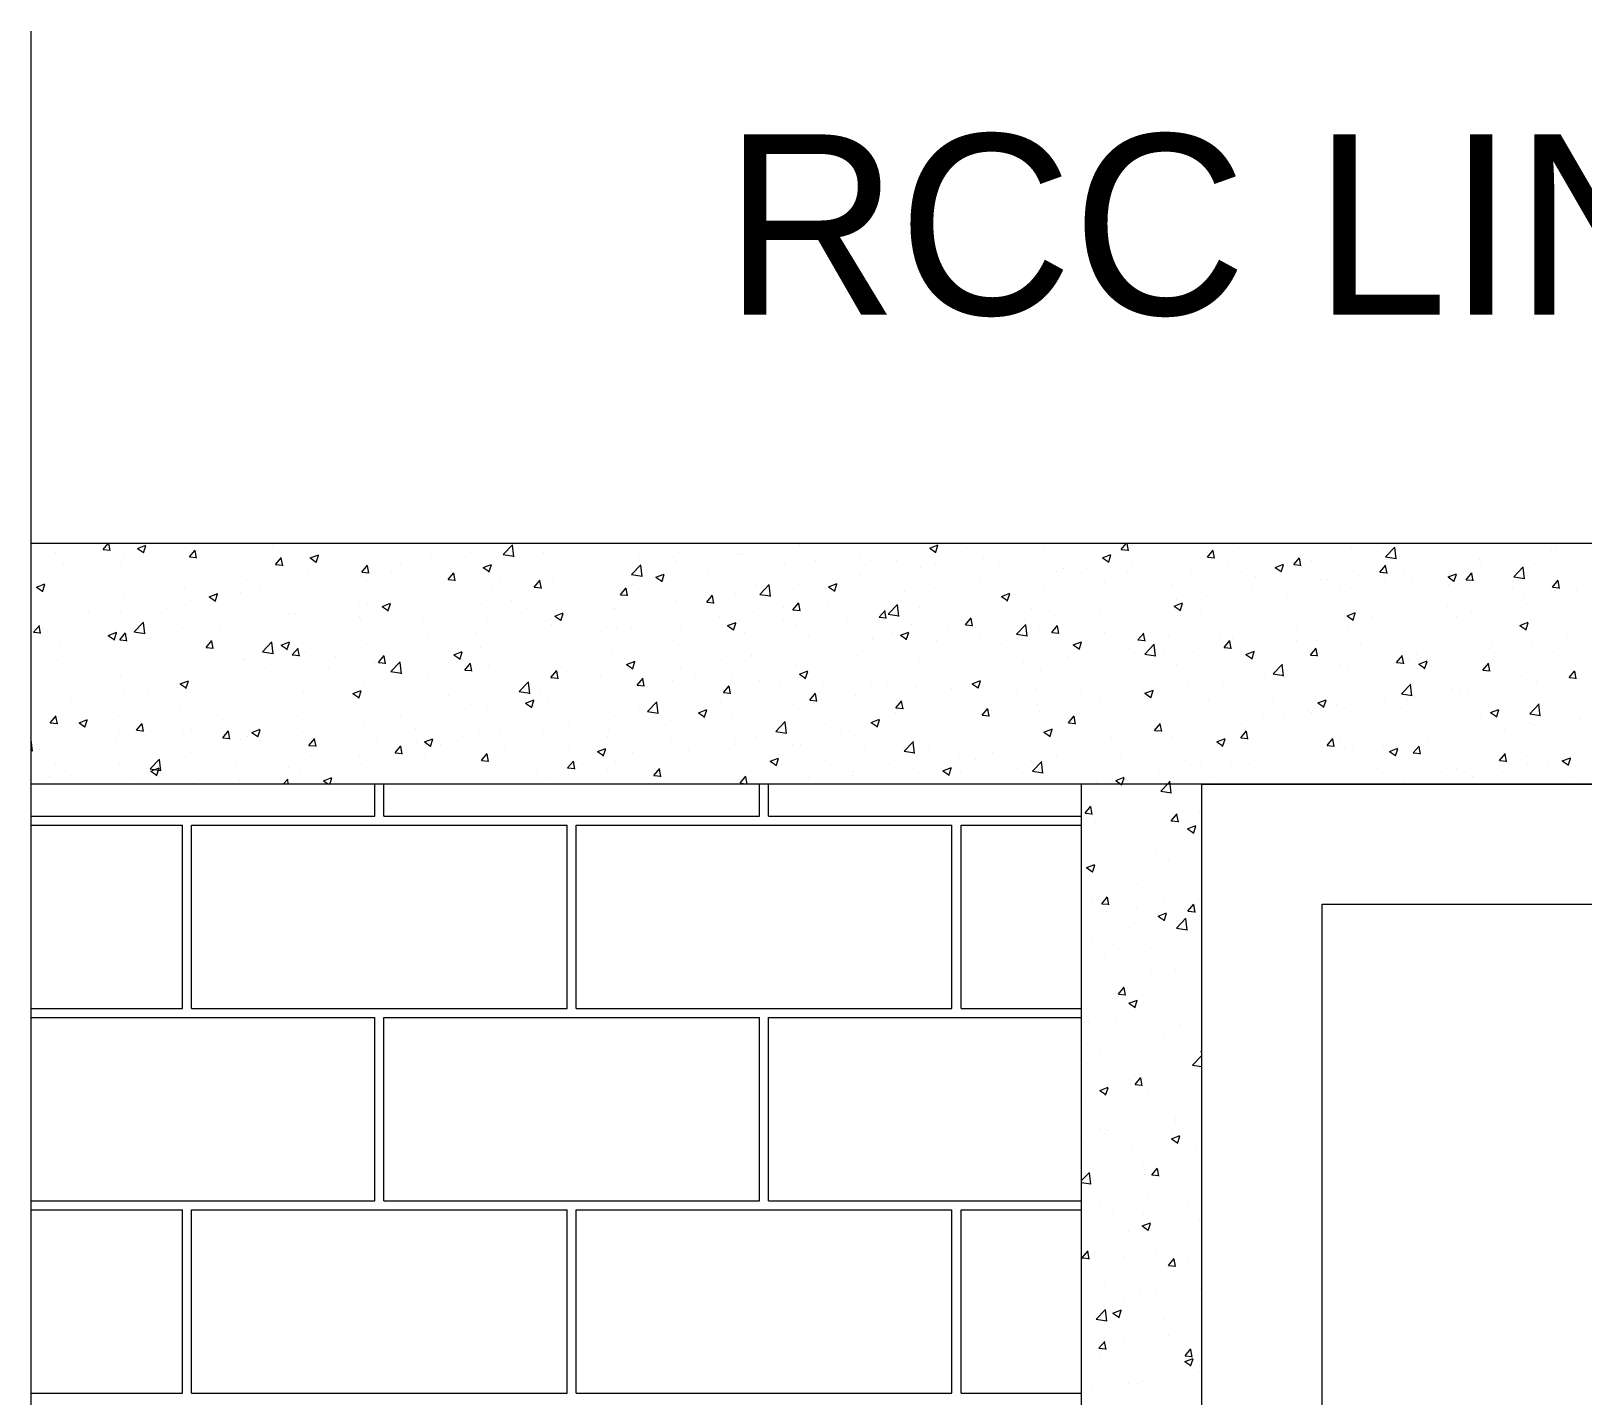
# Model space of a CAD drawing. Header units: metres. Extents: x -1560643 to -1560434, y 43491 to 43663.
# Drawn here: x -1560588.515 to -1560586.58, y 43506.788 to 43508.49 of the extents above; entities that cross this region are included whole.
import ezdxf

# ---------------------------------------------------------------- set-up
doc = ezdxf.new("R2010")
doc.units = ezdxf.units.M
doc.header["$LTSCALE"] = 750
doc.header["$MEASUREMENT"] = 0
doc.layers.get('0').update_dxf_attribs({"lineweight": 5})
doc.layers.add('BLK_1_FLR_0_DRINKING_WATER', color=7, linetype='Continuous', lineweight=5)
doc.styles.add('Romantic', font='GOTHIC.TTF')

# ---------------------------------------------------------------- blocks, each defined once
blk = doc.blocks.new('A$C52BB42CC')
for p, q in [((2153.573, 513.663), (2153.573, 713.45)), ((2362.94, 688.289), (2153.573, 688.289)), ((2157.111, 688.003), (2157.351, 688.289)), ((2157.111, 688.003), (2157.464, 687.972)), ((2157.459, 687.943), (2157.395, 688.289)), ((2158.8, 688.054), (2159.213, 688.213)), ((2158.8, 688.054), (2159.093, 687.856)), ((2159.088, 687.827), (2159.208, 688.184)), ((2161.155, 688.045), (2161.155, 688.045)), ((2161.344, 687.633), (2161.628, 687.972)), ((2161.692, 687.573), (2161.624, 687.943)), ((2163.924, 688.002), (2163.924, 688.002)), ((2165.401, 688.196), (2165.401, 688.196)), ((2175.892, 688.267), (2175.892, 688.267)), ((2176.254, 688.174), (2176.254, 688.174)), ((2176.749, 687.751), (2177.209, 688.23)), ((2177.269, 687.646), (2177.204, 688.207)), ((2179.043, 688.134), (2179.043, 688.134)), ((2180.963, 688.122), (2180.963, 688.122)), ((2182.193, 688.001), (2182.193, 688.001)), ((2191.304, 688.265), (2191.304, 688.265)), ((2197.683, 688.067), (2198.096, 688.226)), ((2197.683, 688.067), (2197.976, 687.869)), ((2197.972, 687.84), (2198.091, 688.197)), ((2198.017, 688.244), (2198.017, 688.244)), ((2199.48, 688.041), (2199.48, 688.041)), ((2203.339, 687.952), (2203.339, 687.952)), ((2207.087, 687.998), (2207.331, 688.289)), ((2207.087, 687.998), (2207.44, 687.967)), ((2207.435, 687.938), (2207.37, 688.289)), ((2211.32, 687.628), (2211.604, 687.967)), ((2211.668, 687.568), (2211.6, 687.938)), ((2212.821, 688.07), (2212.821, 688.07)), ((2218.389, 688.044), (2218.389, 688.044)), ((2219.886, 688.064), (2219.886, 688.064)), ((2220.055, 687.639), (2220.514, 688.118)), ((2220.574, 687.534), (2220.509, 688.095)), ((2228.183, 687.95), (2228.183, 687.95)), ((2228.382, 687.995), (2228.382, 687.995)), ((2154.755, 687.834), (2154.755, 687.834)), ((2155.144, 687.251), (2155.144, 687.251)), ((2157.962, 687.217), (2157.962, 687.217)), ((2158.174, 687.667), (2158.174, 687.667)), ((2160.197, 687.511), (2160.197, 687.511)), ((2161.344, 687.633), (2161.697, 687.602)), ((2165.577, 687.263), (2165.861, 687.602)), ((2165.577, 687.263), (2165.93, 687.232)), ((2165.925, 687.203), (2165.857, 687.573)), ((2167.281, 687.582), (2167.694, 687.74)), ((2167.281, 687.582), (2167.574, 687.384)), ((2167.569, 687.355), (2167.689, 687.711)), ((2169.81, 686.892), (2170.094, 687.231)), ((2170.158, 686.832), (2170.089, 687.202)), ((2170.159, 687.316), (2170.159, 687.316)), ((2171.72, 687.266), (2171.72, 687.266)), ((2173.224, 687.758), (2173.224, 687.758)), ((2173.524, 687.142), (2173.524, 687.142)), ((2175.162, 687.857), (2175.162, 687.857)), ((2175.762, 687.109), (2176.175, 687.268)), ((2176.051, 686.882), (2176.17, 687.239)), ((2176.749, 687.751), (2177.274, 687.669)), ((2177.251, 687.633), (2177.251, 687.633)), ((2178.728, 687.828), (2178.728, 687.828)), ((2180.018, 687.152), (2180.018, 687.152)), ((2183.047, 686.774), (2183.507, 687.253)), ((2183.459, 687.743), (2183.459, 687.743)), ((2183.567, 686.669), (2183.502, 687.23)), ((2185.258, 687.445), (2185.258, 687.445)), ((2185.343, 687.868), (2185.343, 687.868)), ((2188.239, 687.823), (2188.239, 687.823)), ((2188.494, 687.735), (2188.494, 687.735)), ((2190.577, 687.264), (2190.577, 687.264)), ((2191.644, 687.602), (2191.644, 687.602)), ((2192.055, 687.459), (2192.055, 687.459)), ((2194.29, 687.753), (2194.29, 687.753)), ((2194.794, 687.469), (2194.794, 687.469)), ((2196.038, 687.45), (2196.038, 687.45)), ((2197.945, 687.335), (2197.945, 687.335)), ((2200.309, 687.537), (2200.309, 687.537)), ((2201.095, 687.202), (2201.095, 687.202)), ((2206.164, 687.595), (2206.577, 687.753)), ((2206.164, 687.595), (2206.458, 687.397)), ((2206.453, 687.368), (2206.572, 687.724)), ((2207.616, 687.384), (2207.616, 687.384)), ((2211.32, 687.628), (2211.673, 687.597)), ((2211.343, 687.875), (2211.343, 687.875)), ((2212.343, 687.223), (2212.343, 687.223)), ((2214.645, 687.122), (2215.058, 687.281)), ((2214.645, 687.122), (2214.939, 686.924)), ((2214.934, 686.895), (2215.054, 687.252)), ((2215.324, 687.601), (2215.324, 687.601)), ((2215.553, 687.258), (2215.837, 687.597)), ((2215.553, 687.258), (2215.905, 687.227)), ((2215.901, 687.198), (2215.832, 687.568)), ((2216.444, 687.473), (2216.444, 687.473)), ((2219.786, 686.887), (2220.07, 687.226)), ((2220.055, 687.639), (2220.58, 687.557)), ((2220.134, 686.827), (2220.065, 687.197)), ((2224.67, 687.506), (2224.67, 687.506)), ((2224.742, 687.359), (2224.742, 687.359)), ((2226.147, 687.701), (2226.147, 687.701)), ((2226.353, 686.662), (2226.813, 687.141)), ((2227.393, 687.315), (2227.393, 687.315)), ((2156.485, 687.022), (2156.485, 687.022)), ((2164.148, 686.523), (2164.148, 686.523)), ((2167.178, 686.938), (2167.178, 686.938)), ((2168.278, 686.675), (2168.278, 686.675)), ((2169.81, 686.892), (2170.162, 686.861)), ((2169.811, 686.654), (2169.811, 686.654)), ((2171.289, 686.848), (2171.289, 686.848)), ((2174.043, 686.522), (2174.327, 686.861)), ((2174.043, 686.522), (2174.395, 686.491)), ((2174.391, 686.462), (2174.322, 686.832)), ((2175.762, 687.109), (2176.055, 686.911)), ((2176.576, 686.561), (2176.576, 686.561)), ((2178.276, 686.152), (2178.56, 686.491)), ((2178.623, 686.092), (2178.555, 686.462)), ((2179.163, 686.587), (2179.163, 686.587)), ((2182.228, 687.03), (2182.228, 687.03)), ((2183.047, 686.774), (2183.572, 686.693)), ((2184.243, 686.636), (2184.656, 686.795)), ((2184.243, 686.636), (2184.537, 686.438)), ((2184.532, 686.409), (2184.651, 686.766)), ((2184.615, 686.479), (2184.615, 686.479)), ((2186.85, 686.774), (2186.85, 686.774)), ((2192.596, 686.859), (2192.596, 686.859)), ((2194.263, 686.716), (2194.263, 686.716)), ((2197.244, 687.094), (2197.244, 687.094)), ((2200.177, 686.405), (2200.177, 686.405)), ((2203.904, 686.896), (2203.904, 686.896)), ((2204.245, 687.069), (2204.245, 687.069)), ((2205.381, 687.09), (2205.381, 687.09)), ((2206.248, 686.365), (2206.248, 686.365)), ((2207.396, 686.936), (2207.396, 686.936)), ((2209.313, 686.808), (2209.313, 686.808)), ((2210.546, 686.803), (2210.546, 686.803)), ((2213.003, 686.882), (2213.003, 686.882)), ((2213.696, 686.67), (2213.696, 686.67)), ((2216.847, 686.537), (2216.847, 686.537)), ((2217.23, 686.527), (2217.23, 686.527)), ((2218.708, 686.721), (2218.708, 686.721)), ((2219.786, 686.887), (2220.138, 686.856)), ((2219.997, 686.404), (2219.997, 686.404)), ((2220.943, 687.016), (2220.943, 687.016)), ((2221.3, 686.768), (2221.3, 686.768)), ((2221.347, 686.495), (2221.347, 686.495)), ((2223.126, 686.649), (2223.54, 686.808)), ((2223.126, 686.649), (2223.42, 686.451)), ((2223.415, 686.422), (2223.535, 686.779)), ((2224.019, 686.517), (2224.303, 686.856)), ((2224.019, 686.517), (2224.371, 686.486)), ((2224.367, 686.457), (2224.298, 686.827)), ((2224.328, 686.872), (2224.328, 686.872)), ((2226.353, 686.662), (2226.878, 686.58)), ((2226.873, 686.557), (2226.808, 687.118)), ((2228.251, 686.147), (2228.536, 686.486)), ((2228.599, 686.087), (2228.531, 686.457)), ((2153.841, 686.151), (2154.254, 686.31)), ((2153.841, 686.151), (2154.135, 685.953)), ((2154.13, 685.924), (2154.249, 686.281)), ((2155.841, 686.05), (2155.841, 686.05)), ((2158.102, 685.702), (2158.102, 685.702)), ((2158.991, 685.917), (2158.991, 685.917)), ((2161.083, 686.08), (2161.083, 686.08)), ((2162.142, 685.784), (2162.142, 685.784)), ((2162.322, 685.678), (2162.735, 685.837)), ((2162.322, 685.678), (2162.616, 685.48)), ((2162.372, 685.674), (2162.372, 685.674)), ((2162.611, 685.451), (2162.731, 685.808)), ((2163.849, 685.869), (2163.849, 685.869)), ((2164.837, 686.085), (2164.837, 686.085)), ((2165.292, 685.651), (2165.292, 685.651)), ((2166.084, 686.163), (2166.084, 686.163)), ((2173.134, 685.97), (2173.134, 685.97)), ((2173.152, 685.794), (2173.152, 685.794)), ((2176.182, 686.209), (2176.182, 686.209)), ((2178.276, 686.152), (2178.628, 686.121)), ((2179.411, 685.794), (2179.411, 685.794)), ((2182.508, 685.781), (2182.793, 686.12)), ((2182.508, 685.781), (2182.861, 685.75)), ((2182.856, 685.721), (2182.788, 686.091)), ((2183.138, 686.285), (2183.138, 686.285)), ((2185.713, 685.677), (2185.713, 685.677)), ((2186.741, 685.411), (2187.026, 685.75)), ((2187.089, 685.351), (2187.021, 685.721)), ((2188.167, 685.858), (2188.167, 685.858)), ((2189.155, 686.268), (2189.155, 686.268)), ((2189.346, 685.797), (2189.805, 686.276)), ((2189.346, 685.797), (2189.87, 685.716)), ((2189.865, 685.693), (2189.8, 686.253)), ((2191.233, 686.301), (2191.233, 686.301)), ((2192.724, 686.164), (2193.138, 686.322)), ((2192.724, 686.164), (2193.018, 685.966)), ((2193.013, 685.937), (2193.133, 686.293)), ((2196.464, 685.916), (2196.464, 685.916)), ((2197.942, 686.111), (2197.942, 686.111)), ((2201.206, 685.691), (2201.619, 685.85)), ((2201.206, 685.691), (2201.499, 685.493)), ((2201.494, 685.464), (2201.614, 685.821)), ((2203.267, 685.988), (2203.267, 685.988)), ((2206.119, 685.701), (2206.119, 685.701)), ((2209.561, 686.292), (2209.561, 686.292)), ((2211.268, 685.742), (2211.268, 685.742)), ((2213.503, 686.036), (2213.503, 686.036)), ((2215.252, 685.637), (2215.252, 685.637)), ((2217.858, 686.177), (2217.858, 686.177)), ((2218.317, 686.079), (2218.317, 686.079)), ((2223.147, 686.271), (2223.147, 686.271)), ((2226.298, 686.137), (2226.298, 686.137)), ((2226.83, 685.668), (2226.83, 685.668)), ((2228.251, 686.147), (2228.604, 686.116)), ((2229.448, 686.004), (2229.448, 686.004)), ((2153.935, 685.391), (2153.935, 685.391)), ((2155.072, 685.287), (2155.072, 685.287)), ((2156.409, 684.889), (2156.409, 684.889)), ((2157.085, 685.257), (2157.085, 685.257)), ((2157.953, 684.903), (2157.953, 684.903)), ((2158.645, 685.184), (2158.645, 685.184)), ((2160.236, 685.124), (2160.236, 685.124)), ((2161.395, 685.494), (2161.395, 685.494)), ((2163.386, 684.991), (2163.386, 684.991)), ((2166.536, 684.858), (2166.536, 684.858)), ((2167.106, 684.973), (2167.106, 684.973)), ((2168.442, 685.518), (2168.442, 685.518)), ((2169.693, 685.38), (2169.693, 685.38)), ((2170.087, 685.351), (2170.087, 685.351)), ((2170.803, 685.206), (2171.217, 685.364)), ((2170.803, 685.206), (2171.097, 685.008)), ((2171.092, 684.979), (2171.212, 685.335)), ((2171.593, 685.385), (2171.593, 685.385)), ((2174.743, 685.252), (2174.743, 685.252)), ((2175.698, 685.306), (2175.698, 685.306)), ((2177.176, 685.5), (2177.176, 685.5)), ((2177.893, 685.118), (2177.893, 685.118)), ((2179.285, 684.733), (2179.698, 684.892)), ((2179.573, 684.506), (2179.693, 684.863)), ((2181.044, 684.985), (2181.044, 684.985)), ((2182.157, 685.065), (2182.157, 685.065)), ((2182.271, 685.087), (2182.271, 685.087)), ((2184.194, 684.852), (2184.194, 684.852)), ((2185.187, 685.481), (2185.187, 685.481)), ((2186.741, 685.411), (2187.094, 685.38)), ((2189.025, 684.937), (2189.025, 684.937)), ((2190.502, 685.131), (2190.502, 685.131)), ((2190.974, 685.041), (2191.259, 685.38)), ((2190.974, 685.041), (2191.327, 685.01)), ((2191.322, 684.981), (2191.254, 685.351)), ((2192.737, 685.426), (2192.737, 685.426)), ((2195.207, 684.67), (2195.492, 685.009)), ((2195.555, 684.61), (2195.487, 684.98)), ((2195.644, 684.82), (2196.104, 685.299)), ((2196.164, 684.716), (2196.098, 685.276)), ((2197.172, 685.13), (2197.172, 685.13)), ((2200.237, 685.572), (2200.237, 685.572)), ((2202.678, 685.11), (2202.678, 685.11)), ((2206.064, 685.057), (2206.064, 685.057)), ((2209.241, 684.843), (2209.241, 684.843)), ((2209.687, 685.219), (2210.1, 685.377)), ((2209.687, 685.219), (2209.98, 685.021)), ((2209.791, 685.547), (2209.791, 685.547)), ((2209.975, 684.992), (2210.095, 685.348)), ((2210.975, 684.996), (2210.975, 684.996)), ((2212.271, 685.259), (2212.271, 685.259)), ((2214.417, 685.587), (2214.417, 685.587)), ((2218.168, 684.746), (2218.581, 684.904)), ((2218.457, 684.519), (2218.576, 684.876)), ((2223.117, 685.179), (2223.117, 685.179)), ((2224.256, 684.908), (2224.256, 684.908)), ((2224.595, 685.373), (2224.595, 685.373)), ((2226.996, 685.294), (2226.996, 685.294)), ((2227.322, 685.35), (2227.322, 685.35)), ((2153.697, 683.935), (2153.981, 684.274)), ((2154.045, 683.875), (2153.977, 684.245)), ((2154.512, 684.312), (2154.512, 684.312)), ((2154.932, 684.695), (2154.932, 684.695)), ((2158.637, 683.956), (2159.096, 684.435)), ((2159.156, 683.851), (2159.091, 684.412)), ((2161.011, 684.115), (2161.011, 684.115)), ((2162.809, 684.198), (2162.809, 684.198)), ((2164.076, 684.558), (2164.076, 684.558)), ((2166.251, 684.789), (2166.251, 684.789)), ((2168.259, 684.326), (2168.259, 684.326)), ((2169.687, 684.725), (2169.687, 684.725)), ((2169.736, 684.521), (2169.736, 684.521)), ((2171.971, 684.815), (2171.971, 684.815)), ((2172.837, 684.592), (2172.837, 684.592)), ((2175.987, 684.459), (2175.987, 684.459)), ((2176.111, 684.245), (2176.111, 684.245)), ((2178.83, 684.496), (2178.83, 684.496)), ((2179.091, 684.623), (2179.091, 684.623)), ((2179.138, 684.326), (2179.138, 684.326)), ((2179.285, 684.733), (2179.578, 684.535)), ((2182.288, 684.193), (2182.288, 684.193)), ((2183.063, 684.152), (2183.063, 684.152)), ((2185.298, 684.446), (2185.298, 684.446)), ((2187.344, 684.719), (2187.344, 684.719)), ((2187.766, 684.26), (2188.179, 684.419)), ((2187.766, 684.26), (2188.059, 684.062)), ((2188.054, 684.033), (2188.174, 684.39)), ((2190.495, 684.586), (2190.495, 684.586)), ((2191.161, 684.336), (2191.161, 684.336)), ((2193.645, 684.453), (2193.645, 684.453)), ((2194.191, 684.752), (2194.191, 684.752)), ((2195.207, 684.67), (2195.56, 684.639)), ((2195.644, 684.82), (2196.169, 684.739)), ((2196.796, 684.32), (2196.796, 684.32)), ((2198.624, 684.077), (2198.624, 684.077)), ((2199.236, 684.519), (2199.236, 684.519)), ((2199.44, 684.3), (2199.725, 684.639)), ((2199.44, 684.3), (2199.793, 684.269)), ((2199.788, 684.24), (2199.72, 684.61)), ((2199.946, 684.187), (2199.946, 684.187)), ((2201.942, 683.844), (2202.402, 684.323)), ((2202.351, 684.568), (2202.351, 684.568)), ((2202.462, 683.739), (2202.397, 684.299)), ((2203.673, 683.93), (2203.957, 684.269)), ((2203.829, 684.763), (2203.829, 684.763)), ((2204.021, 683.87), (2203.953, 684.24)), ((2206.176, 684.401), (2206.176, 684.401)), ((2207.533, 684.405), (2207.533, 684.405)), ((2215.678, 684.199), (2215.678, 684.199)), ((2217.155, 684.394), (2217.155, 684.394)), ((2218.168, 684.746), (2218.461, 684.548)), ((2218.246, 684.115), (2218.246, 684.115)), ((2219.39, 684.688), (2219.39, 684.688)), ((2220.112, 684.112), (2220.112, 684.112)), ((2221.276, 684.53), (2221.276, 684.53)), ((2223.554, 684.703), (2223.554, 684.703)), ((2226.649, 684.273), (2227.062, 684.432)), ((2226.649, 684.273), (2226.943, 684.075)), ((2226.938, 684.046), (2227.057, 684.403)), ((2153.697, 683.935), (2154.05, 683.904)), ((2155, 683.322), (2155, 683.322)), ((2157.364, 683.775), (2157.777, 683.933)), ((2157.364, 683.775), (2157.657, 683.577)), ((2157.652, 683.548), (2157.772, 683.905)), ((2157.93, 683.564), (2158.214, 683.903)), ((2157.93, 683.564), (2158.283, 683.533)), ((2158.03, 683.738), (2158.03, 683.738)), ((2158.278, 683.504), (2158.21, 683.874)), ((2158.637, 683.956), (2159.161, 683.874)), ((2159.368, 683.607), (2159.368, 683.607)), ((2160.819, 683.347), (2160.819, 683.347)), ((2162.163, 683.194), (2162.447, 683.533)), ((2162.296, 683.541), (2162.296, 683.541)), ((2162.511, 683.134), (2162.442, 683.504)), ((2164.532, 683.835), (2164.532, 683.835)), ((2164.935, 682.979), (2165.394, 683.458)), ((2165.455, 682.874), (2165.389, 683.435)), ((2165.845, 683.302), (2166.258, 683.461)), ((2166.134, 683.075), (2166.253, 683.432)), ((2170.015, 683.387), (2170.015, 683.387)), ((2171.946, 683.314), (2171.946, 683.314)), ((2173.081, 683.829), (2173.081, 683.829)), ((2175.388, 683.905), (2175.388, 683.905)), ((2177.858, 683.467), (2177.858, 683.467)), ((2181.585, 683.957), (2181.585, 683.957)), ((2185.115, 683.516), (2185.115, 683.516)), ((2185.438, 684.06), (2185.438, 684.06)), ((2188.096, 683.894), (2188.096, 683.894)), ((2188.589, 683.926), (2188.589, 683.926)), ((2191.739, 683.793), (2191.739, 683.793)), ((2192.353, 683.338), (2192.353, 683.338)), ((2194.889, 683.66), (2194.889, 683.66)), ((2194.912, 683.589), (2194.912, 683.589)), ((2195.794, 683.929), (2195.794, 683.929)), ((2196.247, 683.788), (2196.66, 683.946)), ((2196.247, 683.788), (2196.541, 683.59)), ((2196.389, 683.783), (2196.389, 683.783)), ((2196.536, 683.561), (2196.655, 683.917)), ((2198.04, 683.527), (2198.04, 683.527)), ((2200.165, 683.607), (2200.165, 683.607)), ((2201.19, 683.394), (2201.19, 683.394)), ((2201.942, 683.844), (2202.467, 683.762)), ((2203.096, 684.054), (2203.096, 684.054)), ((2203.195, 684.023), (2203.195, 684.023)), ((2203.673, 683.93), (2204.026, 683.899)), ((2204.092, 683.814), (2204.092, 683.814)), ((2204.728, 683.315), (2205.141, 683.474)), ((2204.728, 683.315), (2205.022, 683.117)), ((2205.017, 683.088), (2205.137, 683.445)), ((2206.247, 683.92), (2206.247, 683.92)), ((2207.906, 683.559), (2208.19, 683.898)), ((2207.906, 683.559), (2208.259, 683.528)), ((2208.254, 683.499), (2208.186, 683.869)), ((2208.241, 682.867), (2208.7, 683.346)), ((2208.76, 682.762), (2208.695, 683.323)), ((2209.397, 683.787), (2209.397, 683.787)), ((2209.716, 683.414), (2209.716, 683.414)), ((2211.951, 683.709), (2211.951, 683.709)), ((2212.139, 683.189), (2212.423, 683.528)), ((2212.487, 683.129), (2212.418, 683.499)), ((2212.547, 683.654), (2212.547, 683.654)), ((2215.18, 683.672), (2215.18, 683.672)), ((2215.698, 683.521), (2215.698, 683.521)), ((2216.671, 683.521), (2216.671, 683.521)), ((2218.848, 683.388), (2218.848, 683.388)), ((2225.277, 683.34), (2225.277, 683.34)), ((2227.25, 683.386), (2227.25, 683.386)), ((2229.005, 683.831), (2229.005, 683.831)), ((2154.667, 683.05), (2154.667, 683.05)), ((2154.857, 682.562), (2154.857, 682.562)), ((2155.926, 683.017), (2155.926, 683.017)), ((2157.092, 682.856), (2157.092, 682.856)), ((2157.817, 682.917), (2157.817, 682.917)), ((2160.968, 682.784), (2160.968, 682.784)), ((2162.163, 683.194), (2162.515, 683.163)), ((2164.004, 682.593), (2164.004, 682.593)), ((2164.118, 682.651), (2164.118, 682.651)), ((2164.935, 682.979), (2165.46, 682.897)), ((2165.845, 683.302), (2166.138, 683.104)), ((2166.396, 682.824), (2166.68, 683.163)), ((2166.396, 682.824), (2166.748, 682.793)), ((2166.744, 682.764), (2166.675, 683.134)), ((2167.034, 683.009), (2167.034, 683.009)), ((2168.505, 682.724), (2168.505, 682.724)), ((2170.629, 682.453), (2170.913, 682.792)), ((2170.976, 682.393), (2170.908, 682.763)), ((2174.146, 682.978), (2174.146, 682.978)), ((2174.326, 682.83), (2174.739, 682.988)), ((2174.326, 682.83), (2174.62, 682.632)), ((2174.615, 682.603), (2174.734, 682.959)), ((2175.623, 683.172), (2175.623, 683.172)), ((2179.02, 682.658), (2179.02, 682.658)), ((2182.085, 683.1), (2182.085, 683.1)), ((2187.472, 682.609), (2187.472, 682.609)), ((2188.911, 682.747), (2188.911, 682.747)), ((2188.95, 682.804), (2188.95, 682.804)), ((2191.185, 683.098), (2191.185, 683.098)), ((2194.119, 682.787), (2194.119, 682.787)), ((2197.1, 683.165), (2197.1, 683.165)), ((2197.208, 682.633), (2197.208, 682.633)), ((2200.65, 683.224), (2200.65, 683.224)), ((2204.341, 683.261), (2204.341, 683.261)), ((2204.511, 682.729), (2204.511, 682.729)), ((2207.491, 683.128), (2207.491, 683.128)), ((2208.238, 683.22), (2208.238, 683.22)), ((2208.241, 682.867), (2208.765, 682.785)), ((2209.17, 682.879), (2209.17, 682.879)), ((2210.641, 682.995), (2210.641, 682.995)), ((2212.139, 683.189), (2212.491, 683.158)), ((2212.2, 683.294), (2212.2, 683.294)), ((2213.209, 682.842), (2213.623, 683.001)), ((2213.209, 682.842), (2213.503, 682.644)), ((2213.229, 682.931), (2213.229, 682.931)), ((2213.498, 682.616), (2213.618, 682.972)), ((2213.792, 682.862), (2213.792, 682.862)), ((2216.372, 682.819), (2216.656, 683.158)), ((2216.372, 682.819), (2216.724, 682.788)), ((2216.72, 682.759), (2216.651, 683.129)), ((2216.942, 682.728), (2216.942, 682.728)), ((2220.092, 682.595), (2220.092, 682.595)), ((2220.604, 682.448), (2220.889, 682.787)), ((2220.952, 682.388), (2220.884, 682.758)), ((2221.204, 682.565), (2221.204, 682.565)), ((2221.565, 682.851), (2221.565, 682.851)), ((2221.998, 683.255), (2221.998, 683.255)), ((2223.042, 683.046), (2223.042, 683.046)), ((2224.185, 682.943), (2224.185, 682.943)), ((2225.149, 683.122), (2225.149, 683.122)), ((2228.299, 682.989), (2228.299, 682.989)), ((2160.939, 682.151), (2160.939, 682.151)), ((2165.063, 682.133), (2165.063, 682.133)), ((2166.706, 681.999), (2166.706, 681.999)), ((2167.268, 682.518), (2167.268, 682.518)), ((2168.184, 682.193), (2168.184, 682.193)), ((2170.419, 682.487), (2170.419, 682.487)), ((2170.419, 682.385), (2170.419, 682.385)), ((2170.629, 682.453), (2170.981, 682.422)), ((2171.233, 682.002), (2171.693, 682.481)), ((2171.233, 682.002), (2171.758, 681.921)), ((2171.753, 681.898), (2171.688, 682.458)), ((2173.009, 681.865), (2173.009, 681.865)), ((2173.569, 682.252), (2173.569, 682.252)), ((2174.861, 682.083), (2175.146, 682.422)), ((2174.861, 682.083), (2175.214, 682.052)), ((2175.209, 682.023), (2175.141, 682.393)), ((2176.039, 682.28), (2176.039, 682.28)), ((2176.719, 682.119), (2176.719, 682.119)), ((2179.094, 681.713), (2179.379, 682.052)), ((2179.442, 681.653), (2179.374, 682.023)), ((2179.87, 681.986), (2179.87, 681.986)), ((2181.51, 681.824), (2181.51, 681.824)), ((2182.807, 682.357), (2183.22, 682.516)), ((2182.807, 682.357), (2183.101, 682.159)), ((2183.02, 681.852), (2183.02, 681.852)), ((2183.096, 682.13), (2183.216, 682.487)), ((2183.745, 682.119), (2183.745, 682.119)), ((2185.469, 682.156), (2185.469, 682.156)), ((2188.024, 681.929), (2188.024, 681.929)), ((2191.089, 682.372), (2191.089, 682.372)), ((2191.288, 681.884), (2191.702, 682.043)), ((2191.288, 681.884), (2191.582, 681.686)), ((2191.577, 681.657), (2191.697, 682.014)), ((2193.767, 682.042), (2193.767, 682.042)), ((2200.799, 682.24), (2200.799, 682.24)), ((2202.276, 682.435), (2202.276, 682.435)), ((2203.123, 682.058), (2203.123, 682.058)), ((2206.104, 682.436), (2206.104, 682.436)), ((2209.787, 682.34), (2209.787, 682.34)), ((2214.125, 681.872), (2214.125, 681.872)), ((2214.539, 681.89), (2214.999, 682.369)), ((2214.539, 681.89), (2215.064, 681.809)), ((2215.059, 681.785), (2214.993, 682.346)), ((2215.603, 682.066), (2215.603, 682.066)), ((2217.838, 682.36), (2217.838, 682.36)), ((2218.174, 682.15), (2218.174, 682.15)), ((2220.604, 682.448), (2220.957, 682.417)), ((2221.691, 682.37), (2222.104, 682.528)), ((2221.691, 682.37), (2221.984, 682.172)), ((2221.979, 682.143), (2222.099, 682.499)), ((2223.243, 682.462), (2223.243, 682.462)), ((2224.837, 682.078), (2225.122, 682.417)), ((2224.837, 682.078), (2225.19, 682.047)), ((2225.185, 682.018), (2225.117, 682.388)), ((2226.393, 682.329), (2226.393, 682.329)), ((2229.07, 681.708), (2229.355, 682.047)), ((2229.418, 681.648), (2229.35, 682.018)), ((2229.543, 682.196), (2229.543, 682.196)), ((2154.928, 681.358), (2154.928, 681.358)), ((2157.958, 681.773), (2157.958, 681.773)), ((2160.744, 681.214), (2160.744, 681.214)), ((2160.886, 681.399), (2161.299, 681.557)), ((2160.886, 681.399), (2161.18, 681.201)), ((2161.175, 681.172), (2161.295, 681.529)), ((2161.621, 681.542), (2161.621, 681.542)), ((2162.979, 681.508), (2162.979, 681.508)), ((2166.963, 681.044), (2166.963, 681.044)), ((2169.367, 680.926), (2169.781, 681.085)), ((2169.656, 680.699), (2169.776, 681.056)), ((2169.944, 681.422), (2169.944, 681.422)), ((2176.306, 681.139), (2176.306, 681.139)), ((2177.531, 681.025), (2177.991, 681.504)), ((2178.051, 680.921), (2177.986, 681.481)), ((2179.094, 681.713), (2179.447, 681.682)), ((2180.033, 681.63), (2180.033, 681.63)), ((2182.013, 681.136), (2182.013, 681.136)), ((2182.028, 681.565), (2182.028, 681.565)), ((2183.327, 681.342), (2183.612, 681.681)), ((2183.327, 681.342), (2183.68, 681.311)), ((2183.675, 681.282), (2183.607, 681.652)), ((2185.043, 681.551), (2185.043, 681.551)), ((2186.17, 681.719), (2186.17, 681.719)), ((2187.56, 680.972), (2187.845, 681.311)), ((2187.908, 680.912), (2187.84, 681.282)), ((2189.321, 681.586), (2189.321, 681.586)), ((2190.325, 681.451), (2190.325, 681.451)), ((2192.471, 681.453), (2192.471, 681.453)), ((2193.359, 681.261), (2193.359, 681.261)), ((2194.837, 681.456), (2194.837, 681.456)), ((2195.621, 681.32), (2195.621, 681.32)), ((2197.028, 681.2), (2197.028, 681.2)), ((2197.072, 681.75), (2197.072, 681.75)), ((2198.772, 681.187), (2198.772, 681.187)), ((2199.77, 681.412), (2200.183, 681.57)), ((2199.77, 681.412), (2200.063, 681.214)), ((2200.058, 681.185), (2200.178, 681.541)), ((2200.093, 681.643), (2200.093, 681.643)), ((2201.922, 681.054), (2201.922, 681.054)), ((2202.904, 681.158), (2202.904, 681.158)), ((2206.346, 681.749), (2206.346, 681.749)), ((2208.163, 681.087), (2208.163, 681.087)), ((2208.251, 680.939), (2208.664, 681.098)), ((2208.539, 680.712), (2208.659, 681.069)), ((2210.398, 681.381), (2210.398, 681.381)), ((2212.128, 681.33), (2212.128, 681.33)), ((2215.109, 681.707), (2215.109, 681.707)), ((2220.837, 680.913), (2221.297, 681.392)), ((2221.357, 680.809), (2221.292, 681.369)), ((2223.31, 681.182), (2223.31, 681.182)), ((2226.752, 681.772), (2226.752, 681.772)), ((2227.178, 681.421), (2227.178, 681.421)), ((2227.452, 681.503), (2227.452, 681.503)), ((2228.929, 681.697), (2228.929, 681.697)), ((2229.07, 681.708), (2229.423, 681.677)), ((2154.738, 680.361), (2154.738, 680.361)), ((2155.54, 680.528), (2155.54, 680.528)), ((2158.18, 680.951), (2158.18, 680.951)), ((2159.267, 681.019), (2159.267, 681.019)), ((2163.933, 680.629), (2163.933, 680.629)), ((2169.367, 680.926), (2169.661, 680.728)), ((2172.593, 680.65), (2172.593, 680.65)), ((2174.071, 680.845), (2174.071, 680.845)), ((2175.144, 680.384), (2175.144, 680.384)), ((2175.967, 680.316), (2175.967, 680.316)), ((2177.531, 681.025), (2178.056, 680.944)), ((2177.849, 680.454), (2178.262, 680.612)), ((2177.849, 680.454), (2178.142, 680.256)), ((2178.137, 680.227), (2178.257, 680.583)), ((2178.586, 680.975), (2178.586, 680.975)), ((2178.948, 680.693), (2178.948, 680.693)), ((2183.442, 680.27), (2183.442, 680.27)), ((2183.83, 680.048), (2184.289, 680.527)), ((2184.349, 679.944), (2184.284, 680.504)), ((2185.92, 680.282), (2185.92, 680.282)), ((2186.883, 680.86), (2186.883, 680.86)), ((2187.397, 680.476), (2187.397, 680.476)), ((2187.56, 680.972), (2187.913, 680.941)), ((2189.632, 680.77), (2189.632, 680.77)), ((2191.017, 680.407), (2191.017, 680.407)), ((2191.793, 680.602), (2192.078, 680.941)), ((2191.793, 680.602), (2192.146, 680.571)), ((2192.141, 680.542), (2192.073, 680.912)), ((2194.047, 680.823), (2194.047, 680.823)), ((2196.026, 680.231), (2196.31, 680.57)), ((2196.374, 680.171), (2196.306, 680.541)), ((2199.462, 680.568), (2199.462, 680.568)), ((2202.959, 680.402), (2202.959, 680.402)), ((2205.072, 680.921), (2205.072, 680.921)), ((2206.033, 680.472), (2206.033, 680.472)), ((2206.686, 680.892), (2206.686, 680.892)), ((2208.223, 680.788), (2208.223, 680.788)), ((2208.251, 680.939), (2208.544, 680.741)), ((2209.098, 680.914), (2209.098, 680.914)), ((2211.373, 680.654), (2211.373, 680.654)), ((2214.523, 680.521), (2214.523, 680.521)), ((2216.732, 680.466), (2217.145, 680.625)), ((2216.732, 680.466), (2217.026, 680.268)), ((2217.021, 680.239), (2217.14, 680.596)), ((2217.674, 680.388), (2217.674, 680.388)), ((2219.869, 680.591), (2219.869, 680.591)), ((2220.012, 680.524), (2220.012, 680.524)), ((2220.837, 680.913), (2221.362, 680.832)), ((2221.132, 680.601), (2221.132, 680.601)), ((2221.49, 680.718), (2221.49, 680.718)), ((2223.725, 681.012), (2223.725, 681.012)), ((2224.113, 680.979), (2224.113, 680.979)), ((2227.135, 679.936), (2227.595, 680.415)), ((2227.655, 679.832), (2227.59, 680.392)), ((2228.166, 680.477), (2228.166, 680.477)), ((2154.516, 679.495), (2154.8, 679.835)), ((2154.864, 679.436), (2154.795, 679.806)), ((2155.928, 679.495), (2156.341, 679.654)), ((2156.216, 679.269), (2156.336, 679.625)), ((2156.668, 679.902), (2156.668, 679.902)), ((2157.887, 679.809), (2157.887, 679.809)), ((2159.818, 679.769), (2159.818, 679.769)), ((2160.868, 680.186), (2160.868, 680.186)), ((2162.969, 679.635), (2162.969, 679.635)), ((2165.154, 679.671), (2165.154, 679.671)), ((2166.631, 679.865), (2166.631, 679.865)), ((2168.866, 680.16), (2168.866, 680.16)), ((2171.703, 679.793), (2171.703, 679.793)), ((2172.937, 679.9), (2172.937, 679.9)), ((2180, 679.679), (2180, 679.679)), ((2182.193, 679.791), (2182.193, 679.791)), ((2183.83, 680.048), (2184.355, 679.967)), ((2184.971, 679.587), (2184.971, 679.587)), ((2186.33, 679.981), (2186.743, 680.14)), ((2186.33, 679.981), (2186.623, 679.783)), ((2186.619, 679.754), (2186.738, 680.111)), ((2187.952, 679.965), (2187.952, 679.965)), ((2190.128, 679.072), (2190.588, 679.551)), ((2190.648, 678.967), (2190.583, 679.528)), ((2194.811, 679.508), (2195.224, 679.667)), ((2194.811, 679.508), (2195.105, 679.31)), ((2195.1, 679.281), (2195.219, 679.638)), ((2196.021, 679.977), (2196.021, 679.977)), ((2196.026, 680.231), (2196.379, 680.2)), ((2199.246, 679.913), (2199.246, 679.913)), ((2200.022, 679.678), (2200.022, 679.678)), ((2200.259, 679.861), (2200.543, 680.2)), ((2200.259, 679.861), (2200.612, 679.83)), ((2200.607, 679.801), (2200.539, 680.171)), ((2200.724, 680.107), (2200.724, 680.107)), ((2203.052, 680.094), (2203.052, 680.094)), ((2204.492, 679.491), (2204.776, 679.83)), ((2204.84, 679.431), (2204.771, 679.801)), ((2212.573, 679.544), (2212.573, 679.544)), ((2214.05, 679.739), (2214.05, 679.739)), ((2215.037, 679.743), (2215.037, 679.743)), ((2216.285, 680.033), (2216.285, 680.033)), ((2216.427, 680), (2216.427, 680)), ((2218.102, 680.185), (2218.102, 680.185)), ((2220.824, 680.255), (2220.824, 680.255)), ((2223.974, 680.122), (2223.974, 680.122)), ((2224.724, 679.886), (2224.724, 679.886)), ((2225.213, 679.994), (2225.626, 680.152)), ((2225.213, 679.994), (2225.507, 679.796)), ((2225.502, 679.767), (2225.622, 680.123)), ((2227.125, 679.989), (2227.125, 679.989)), ((2227.135, 679.936), (2227.66, 679.855)), ((2229.612, 679.664), (2229.612, 679.664)), ((2154.516, 679.495), (2154.869, 679.465)), ((2154.762, 679.242), (2154.762, 679.242)), ((2154.857, 679.393), (2154.857, 679.393)), ((2155.928, 679.495), (2156.221, 679.297)), ((2157.912, 679.109), (2157.912, 679.109)), ((2158.749, 679.125), (2159.033, 679.464)), ((2158.749, 679.125), (2159.101, 679.094)), ((2159.097, 679.065), (2159.028, 679.435)), ((2159.191, 678.886), (2159.191, 678.886)), ((2161.063, 678.976), (2161.063, 678.976)), ((2161.427, 679.18), (2161.427, 679.18)), ((2162.982, 678.755), (2163.266, 679.094)), ((2162.982, 678.755), (2163.334, 678.724)), ((2163.33, 678.695), (2163.261, 679.065)), ((2164.213, 678.843), (2164.213, 678.843)), ((2164.409, 679.023), (2164.822, 679.181)), ((2164.409, 679.023), (2164.702, 678.825)), ((2164.698, 678.796), (2164.817, 679.152)), ((2166.119, 679.502), (2166.119, 679.502)), ((2166.891, 679.08), (2166.891, 679.08)), ((2168.261, 679.202), (2168.261, 679.202)), ((2169.269, 679.369), (2169.269, 679.369)), ((2169.872, 679.458), (2169.872, 679.458)), ((2172.42, 679.236), (2172.42, 679.236)), ((2174.753, 678.811), (2174.753, 678.811)), ((2175.57, 679.103), (2175.57, 679.103)), ((2176.558, 679.088), (2176.558, 679.088)), ((2178.48, 679.302), (2178.48, 679.302)), ((2178.72, 678.97), (2178.72, 678.97)), ((2179.958, 679.497), (2179.958, 679.497)), ((2181.871, 678.837), (2181.871, 678.837)), ((2181.941, 679.171), (2181.941, 679.171)), ((2189.137, 678.795), (2189.137, 678.795)), ((2190.128, 679.072), (2190.653, 678.99)), ((2191.807, 678.933), (2191.807, 678.933)), ((2192.579, 679.386), (2192.579, 679.386)), ((2193.284, 679.128), (2193.284, 679.128)), ((2193.976, 678.858), (2193.976, 678.858)), ((2195.519, 679.422), (2195.519, 679.422)), ((2196.957, 679.236), (2196.957, 679.236)), ((2203.292, 679.036), (2203.705, 679.194)), ((2203.292, 679.036), (2203.586, 678.838)), ((2203.581, 678.809), (2203.701, 679.165)), ((2204.492, 679.491), (2204.844, 679.46)), ((2206.611, 678.759), (2206.611, 678.759)), ((2208.725, 679.12), (2209.009, 679.459)), ((2208.725, 679.12), (2209.077, 679.089)), ((2208.846, 679.053), (2208.846, 679.053)), ((2209.073, 679.06), (2209.004, 679.43)), ((2209.026, 678.95), (2209.026, 678.95)), ((2209.544, 678.819), (2209.544, 678.819)), ((2212.056, 679.365), (2212.056, 679.365)), ((2212.958, 678.75), (2213.242, 679.089)), ((2212.958, 678.75), (2213.31, 678.719)), ((2212.985, 679.409), (2212.985, 679.409)), ((2213.305, 678.69), (2213.237, 679.06)), ((2221.283, 679.295), (2221.283, 679.295)), ((2224.041, 679.014), (2224.041, 679.014)), ((2225.9, 679.175), (2225.9, 679.175)), ((2227.106, 679.457), (2227.106, 679.457)), ((2227.377, 679.37), (2227.377, 679.37)), ((2153.573, 678.678), (2153.58, 678.686)), ((2153.573, 678.137), (2153.645, 678.125)), ((2153.64, 678.102), (2153.575, 678.663)), ((2153.987, 678.201), (2153.987, 678.201)), ((2157.714, 678.691), (2157.714, 678.691)), ((2160.796, 678.222), (2160.796, 678.222)), ((2161.378, 678.021), (2161.378, 678.021)), ((2163.861, 678.664), (2163.861, 678.664)), ((2164.819, 678.612), (2164.819, 678.612)), ((2167.214, 678.384), (2167.499, 678.724)), ((2167.214, 678.384), (2167.567, 678.354)), ((2167.363, 678.71), (2167.363, 678.71)), ((2167.562, 678.325), (2167.494, 678.695)), ((2170.514, 678.577), (2170.514, 678.577)), ((2171.041, 678.323), (2171.041, 678.323)), ((2171.447, 678.014), (2171.732, 678.353)), ((2171.447, 678.014), (2171.8, 677.983)), ((2171.795, 677.954), (2171.727, 678.324)), ((2172.518, 678.517), (2172.518, 678.517)), ((2172.89, 678.55), (2173.303, 678.709)), ((2172.89, 678.55), (2173.184, 678.352)), ((2173.117, 678.497), (2173.117, 678.497)), ((2173.179, 678.323), (2173.298, 678.68)), ((2173.664, 678.443), (2173.664, 678.443)), ((2175.68, 677.644), (2175.965, 677.983)), ((2175.895, 678.351), (2175.895, 678.351)), ((2176.814, 678.31), (2176.814, 678.31)), ((2178.876, 678.729), (2178.876, 678.729)), ((2179.965, 678.177), (2179.965, 678.177)), ((2181.371, 678.077), (2181.784, 678.236)), ((2181.371, 678.077), (2181.665, 677.879)), ((2181.66, 677.851), (2181.78, 678.207)), ((2183.115, 678.044), (2183.115, 678.044)), ((2185.021, 678.704), (2185.021, 678.704)), ((2185.696, 678.204), (2185.696, 678.204)), ((2185.845, 678.148), (2185.845, 678.148)), ((2187.88, 678), (2187.88, 678)), ((2188.08, 678.443), (2188.08, 678.443)), ((2188.171, 678.571), (2188.171, 678.571)), ((2190.946, 678.443), (2190.946, 678.443)), ((2191.322, 678.438), (2191.322, 678.438)), ((2194.472, 678.304), (2194.472, 678.304)), ((2196.426, 678.095), (2196.886, 678.574)), ((2196.426, 678.095), (2196.951, 678.013)), ((2196.946, 677.99), (2196.881, 678.551)), ((2197.623, 678.171), (2197.623, 678.171)), ((2200.773, 678.038), (2200.773, 678.038)), ((2201.406, 678.074), (2201.406, 678.074)), ((2202.98, 678.129), (2202.98, 678.129)), ((2205.133, 678.565), (2205.133, 678.565)), ((2205.961, 678.507), (2205.961, 678.507)), ((2206.102, 678.228), (2206.102, 678.228)), ((2211.773, 678.563), (2212.187, 678.722)), ((2211.773, 678.563), (2212.067, 678.365)), ((2212.062, 678.336), (2212.182, 678.693)), ((2214.399, 678.114), (2214.399, 678.114)), ((2217.19, 678.38), (2217.475, 678.719)), ((2217.19, 678.38), (2217.543, 678.349)), ((2217.538, 678.32), (2217.47, 678.69)), ((2217.841, 678.704), (2217.841, 678.704)), ((2218.03, 678.221), (2218.03, 678.221)), ((2218.46, 678.196), (2218.46, 678.196)), ((2219.937, 678.39), (2219.937, 678.39)), ((2220.255, 678.09), (2220.668, 678.249)), ((2220.255, 678.09), (2220.548, 677.892)), ((2220.543, 677.863), (2220.663, 678.22)), ((2221.06, 678.636), (2221.06, 678.636)), ((2221.423, 678.009), (2221.708, 678.348)), ((2221.423, 678.009), (2221.776, 677.978)), ((2221.771, 677.949), (2221.703, 678.319)), ((2222.172, 678.685), (2222.172, 678.685)), ((2154.785, 677.428), (2154.785, 677.428)), ((2157.815, 677.844), (2157.815, 677.844)), ((2157.936, 677.43), (2157.936, 677.43)), ((2159.419, 677.23), (2159.879, 677.709)), ((2159.419, 677.23), (2159.944, 677.149)), ((2159.45, 677.119), (2159.864, 677.278)), ((2159.739, 676.892), (2159.859, 677.249)), ((2159.939, 677.126), (2159.873, 677.686)), ((2163.601, 677.343), (2163.601, 677.343)), ((2165.079, 677.538), (2165.079, 677.538)), ((2166.234, 677.316), (2166.234, 677.316)), ((2167.314, 677.832), (2167.314, 677.832)), ((2169.675, 677.907), (2169.675, 677.907)), ((2169.8, 677.493), (2169.8, 677.493)), ((2172.865, 677.935), (2172.865, 677.935)), ((2175.68, 677.644), (2176.033, 677.613)), ((2176.028, 677.584), (2175.96, 677.954)), ((2179.913, 677.273), (2180.198, 677.613)), ((2179.913, 677.273), (2180.266, 677.243)), ((2180.261, 677.214), (2180.193, 677.584)), ((2180.64, 677.463), (2180.64, 677.463)), ((2182.254, 677.614), (2182.254, 677.614)), ((2184.146, 676.903), (2184.431, 677.242)), ((2184.367, 677.954), (2184.367, 677.954)), ((2184.9, 677.622), (2184.9, 677.622)), ((2186.265, 677.911), (2186.265, 677.911)), ((2189.416, 677.778), (2189.416, 677.778)), ((2189.852, 677.605), (2190.266, 677.763)), ((2189.852, 677.605), (2190.146, 677.407)), ((2190.141, 677.378), (2190.261, 677.735)), ((2192.566, 677.645), (2192.566, 677.645)), ((2195.716, 677.512), (2195.716, 677.512)), ((2196.885, 677.271), (2196.885, 677.271)), ((2197.694, 677.585), (2197.694, 677.585)), ((2198.334, 677.132), (2198.747, 677.291)), ((2198.622, 676.905), (2198.742, 677.262)), ((2198.867, 677.379), (2198.867, 677.379)), ((2199.171, 677.78), (2199.171, 677.78)), ((2199.95, 677.714), (2199.95, 677.714)), ((2202.017, 677.245), (2202.017, 677.245)), ((2202.66, 677.637), (2202.66, 677.637)), ((2202.725, 677.118), (2203.184, 677.597)), ((2203.244, 677.013), (2203.179, 677.574)), ((2203.923, 677.905), (2203.923, 677.905)), ((2207.074, 677.772), (2207.074, 677.772)), ((2210.224, 677.639), (2210.224, 677.639)), ((2210.958, 677.523), (2210.958, 677.523)), ((2211.984, 677.401), (2211.984, 677.401)), ((2212.498, 677.411), (2212.498, 677.411)), ((2213.374, 677.506), (2213.374, 677.506)), ((2214.733, 677.705), (2214.733, 677.705)), ((2214.965, 677.778), (2214.965, 677.778)), ((2216.525, 677.373), (2216.525, 677.373)), ((2219.675, 677.24), (2219.675, 677.24)), ((2223.537, 677.23), (2223.537, 677.23)), ((2225.656, 677.639), (2225.941, 677.978)), ((2225.656, 677.639), (2226.009, 677.608)), ((2226.004, 677.579), (2225.936, 677.949)), ((2226.978, 677.821), (2226.978, 677.821)), ((2227.035, 677.492), (2227.035, 677.492)), ((2228.059, 677.336), (2228.059, 677.336)), ((2228.736, 677.618), (2229.149, 677.776)), ((2228.736, 677.618), (2229.029, 677.42)), ((2229.025, 677.391), (2229.144, 677.747)), ((2362.94, 676.487), (2153.573, 676.487)), ((2154.494, 676.839), (2154.494, 676.839)), ((2155.494, 676.902), (2155.494, 676.902)), ((2157.639, 676.558), (2157.639, 676.558)), ((2158.644, 676.769), (2158.644, 676.769)), ((2159.45, 677.119), (2159.744, 676.921)), ((2159.874, 676.853), (2159.874, 676.853)), ((2161.795, 676.636), (2161.795, 676.636)), ((2162.792, 676.725), (2162.792, 676.725)), ((2163.789, 676.7), (2163.789, 676.7)), ((2164.945, 676.503), (2164.945, 676.503)), ((2165.941, 676.487), (2166.177, 676.732)), ((2166.198, 676.487), (2166.172, 676.709)), ((2166.819, 677.115), (2166.819, 677.115)), ((2167.932, 676.647), (2168.345, 676.805)), ((2167.932, 676.647), (2168.169, 676.487)), ((2168.243, 676.487), (2168.34, 676.776)), ((2170.452, 674.915), (2170.452, 676.487)), ((2170.895, 674.915), (2170.895, 676.487)), ((2176.928, 676.975), (2176.928, 676.975)), ((2178.405, 677.169), (2178.405, 677.169)), ((2178.804, 676.764), (2178.804, 676.764)), ((2178.812, 677.023), (2178.812, 677.023)), ((2181.87, 677.207), (2181.87, 677.207)), ((2184.146, 676.903), (2184.499, 676.872)), ((2184.494, 676.843), (2184.426, 677.213)), ((2188.379, 676.533), (2188.663, 676.872)), ((2188.379, 676.533), (2188.732, 676.502)), ((2188.724, 676.487), (2188.659, 676.843)), ((2189.337, 674.915), (2189.337, 676.487)), ((2189.779, 674.915), (2189.779, 676.487)), ((2190.254, 676.606), (2190.254, 676.606)), ((2191.732, 676.8), (2191.732, 676.8)), ((2192.884, 676.487), (2192.896, 676.502)), ((2193.904, 676.893), (2193.904, 676.893)), ((2193.967, 677.095), (2193.967, 677.095)), ((2198.334, 677.132), (2198.627, 676.934)), ((2199.219, 677.046), (2199.219, 677.046)), ((2202.725, 677.118), (2203.25, 677.037)), ((2205.143, 564.358), (2205.143, 676.487)), ((2205.168, 677.112), (2205.168, 677.112)), ((2205.889, 676.543), (2205.889, 676.543)), ((2206.815, 676.66), (2207.228, 676.818)), ((2206.815, 676.66), (2207.071, 676.487)), ((2207.071, 676.487), (2207.108, 676.462)), ((2207.104, 676.433), (2207.122, 676.487)), ((2207.122, 676.487), (2207.223, 676.789)), ((2207.293, 676.726), (2207.293, 676.726)), ((2207.516, 676.932), (2207.516, 676.932)), ((2208.318, 676.979), (2208.318, 676.979)), ((2208.954, 676.985), (2208.954, 676.985)), ((2209.023, 676.141), (2209.354, 676.487)), ((2209.354, 676.487), (2209.483, 676.62)), ((2209.49, 676.487), (2209.477, 676.597)), ((2209.543, 676.037), (2209.49, 676.487)), ((2211.02, 677.216), (2211.02, 677.216)), ((2211.045, 570.26), (2211.045, 676.487)), ((2211.045, 676.487), (2305.468, 676.487)), ((2211.468, 676.846), (2211.468, 676.846)), ((2214.619, 676.713), (2214.619, 676.713)), ((2217.769, 676.58), (2217.769, 676.58)), ((2220.095, 676.639), (2220.095, 676.639)), ((2220.989, 676.672), (2220.989, 676.672)), ((2222.825, 677.106), (2222.825, 677.106)), ((2223.969, 677.05), (2223.969, 677.05)), ((2224.347, 676.848), (2224.347, 676.848)), ((2225.824, 677.042), (2225.824, 677.042)), ((2225.976, 676.973), (2225.976, 676.973)), ((2229.126, 676.84), (2229.126, 676.84)), ((2209.023, 676.141), (2209.548, 676.06)), ((2205.311, 675.051), (2205.595, 675.391)), ((2205.311, 675.052), (2205.663, 675.021)), ((2205.659, 674.992), (2205.59, 675.362)), ((2208.882, 675.02), (2208.882, 675.02)), ((2209.543, 674.681), (2209.828, 675.02)), ((2209.891, 674.621), (2209.823, 674.991)), ((2210.945, 675.083), (2210.945, 675.083)), ((2153.573, 674.915), (2170.452, 674.915)), ((2153.573, 674.473), (2161.01, 674.473)), ((2161.01, 665.473), (2161.01, 674.473)), ((2161.452, 665.473), (2161.452, 674.473)), ((2161.452, 674.473), (2179.895, 674.473)), ((2170.895, 674.915), (2189.337, 674.915)), ((2179.895, 665.473), (2179.895, 674.473)), ((2180.337, 665.473), (2180.337, 674.473)), ((2180.337, 674.473), (2198.779, 674.473)), ((2189.779, 674.915), (2205.143, 674.915)), ((2198.779, 665.473), (2198.779, 674.473)), ((2199.222, 665.473), (2199.222, 674.473)), ((2199.222, 674.473), (2205.143, 674.473)), ((2205.741, 674.398), (2205.741, 674.398)), ((2205.817, 674.578), (2205.817, 674.578)), ((2205.899, 674.772), (2205.899, 674.772)), ((2206.328, 674.276), (2206.328, 674.276)), ((2209.05, 674.639), (2209.05, 674.639)), ((2209.468, 674.889), (2209.468, 674.889)), ((2209.543, 674.681), (2209.896, 674.65)), ((2209.77, 674.867), (2209.77, 674.867)), ((2210.337, 674.284), (2210.751, 674.442)), ((2210.338, 674.284), (2210.631, 674.086)), ((2210.626, 674.057), (2210.746, 674.413)), ((2208.811, 673.056), (2208.811, 673.056)), ((2209.393, 672.756), (2209.393, 672.756)), ((2205.379, 672.38), (2205.792, 672.539)), ((2205.379, 672.38), (2205.673, 672.182)), ((2205.668, 672.153), (2205.787, 672.51)), ((2205.746, 672.613), (2205.746, 672.613)), ((2207.915, 672.561), (2207.915, 672.561)), ((2207.901, 671.623), (2207.901, 671.623)), ((2209.526, 671.346), (2209.526, 671.346)), ((2205.674, 670.649), (2205.674, 670.649)), ((2205.995, 670.964), (2205.995, 670.964)), ((2206.085, 670.755), (2206.085, 670.755)), ((2206.129, 670.612), (2206.414, 670.952)), ((2206.129, 670.612), (2206.482, 670.582)), ((2206.477, 670.553), (2206.409, 670.922)), ((2207.84, 670.428), (2207.84, 670.428)), ((2208.739, 671.091), (2208.739, 671.091)), ((2209.145, 670.831), (2209.145, 670.831)), ((2210.075, 670.722), (2210.075, 670.722)), ((2210.362, 670.242), (2210.647, 670.581)), ((2210.71, 670.182), (2210.642, 670.552)), ((2216.946, 576.161), (2216.946, 670.585)), ((2216.946, 670.585), (2299.567, 670.585)), ((2206.363, 670.234), (2206.363, 670.234)), ((2208.902, 670.004), (2209.315, 670.163)), ((2208.902, 670.004), (2209.195, 669.806)), ((2209.19, 669.777), (2209.31, 670.134)), ((2209.805, 669.416), (2210.265, 669.895)), ((2210.325, 669.311), (2210.26, 669.872)), ((2210.362, 670.242), (2210.715, 670.211)), ((2210.94, 670.05), (2210.94, 670.05)), ((2207.499, 669.459), (2207.499, 669.459)), ((2208.667, 669.127), (2208.667, 669.127)), ((2209.805, 669.416), (2210.33, 669.334)), ((2205.602, 668.684), (2205.602, 668.684)), ((2206.288, 668.101), (2206.288, 668.101)), ((2206.726, 668.624), (2206.726, 668.624)), ((2208.523, 668.395), (2208.523, 668.395)), ((2209.877, 668.491), (2209.877, 668.491)), ((2209.752, 667.394), (2209.752, 667.394)), ((2205.53, 666.72), (2205.53, 666.72)), ((2206.311, 666.803), (2206.311, 666.803)), ((2208.595, 667.162), (2208.595, 667.162)), ((2210.697, 666.558), (2210.697, 666.558)), ((2206.948, 666.173), (2207.233, 666.512)), ((2206.948, 666.173), (2207.301, 666.143)), ((2206.97, 666.067), (2206.97, 666.067)), ((2207.296, 666.113), (2207.228, 666.483)), ((2207.466, 665.725), (2207.879, 665.883)), ((2207.754, 665.498), (2207.874, 665.854)), ((2153.573, 665.473), (2161.01, 665.473)), ((2153.573, 665.03), (2170.452, 665.03)), ((2161.452, 665.473), (2179.895, 665.473)), ((2170.452, 656.03), (2170.452, 665.03)), ((2170.895, 665.03), (2189.337, 665.03)), ((2170.895, 656.03), (2170.895, 665.03)), ((2180.337, 665.473), (2198.779, 665.473)), ((2189.337, 656.03), (2189.337, 665.03)), ((2189.779, 665.03), (2205.143, 665.03)), ((2189.779, 656.03), (2189.779, 665.03)), ((2199.222, 665.473), (2205.143, 665.473)), ((2205.577, 665.608), (2205.577, 665.608)), ((2207.466, 665.725), (2207.759, 665.527)), ((2208.524, 665.198), (2208.524, 665.198)), ((2208.728, 665.475), (2208.728, 665.475)), ((2205.459, 664.755), (2205.459, 664.755)), ((2206.822, 664.815), (2206.822, 664.815)), ((2209.972, 664.682), (2209.972, 664.682)), ((2210.622, 664.425), (2210.622, 664.425)), ((2205.418, 663.74), (2205.418, 663.74)), ((2209.145, 664.23), (2209.145, 664.23)), ((2209.509, 663.873), (2209.509, 663.873)), ((2205.387, 662.791), (2205.387, 662.791)), ((2206.067, 663.282), (2206.067, 663.282)), ((2208.452, 663.233), (2208.452, 663.233)), ((2210.588, 662.69), (2211.045, 663.166)), ((2210.988, 663.349), (2211.045, 663.37)), ((2210.988, 663.349), (2211.045, 663.311)), ((2211.045, 663.125), (2211.042, 663.146)), ((2207.481, 661.986), (2207.481, 661.986)), ((2207.553, 662.475), (2207.553, 662.475)), ((2207.767, 661.734), (2208.052, 662.073)), ((2208.115, 661.674), (2208.047, 662.044)), ((2209.07, 662.097), (2209.07, 662.097)), ((2210.588, 662.69), (2211.045, 662.619)), ((2210.704, 662.342), (2210.704, 662.342)), ((2210.923, 662.577), (2210.923, 662.577)), ((2206.03, 661.445), (2206.443, 661.604)), ((2206.03, 661.445), (2206.323, 661.247)), ((2206.318, 661.218), (2206.438, 661.575)), ((2207.592, 661.903), (2207.592, 661.903)), ((2207.767, 661.734), (2208.12, 661.703)), ((2208.38, 661.268), (2208.38, 661.268)), ((2205.315, 660.826), (2205.315, 660.826)), ((2207.517, 659.769), (2207.517, 659.769)), ((2209.735, 659.921), (2209.735, 659.921)), ((2209.752, 660.064), (2209.752, 660.064)), ((2206.04, 659.575), (2206.04, 659.575)), ((2206.293, 659.33), (2206.293, 659.33)), ((2206.404, 659.46), (2206.404, 659.46)), ((2208.308, 659.304), (2208.308, 659.304)), ((2209.552, 659.069), (2209.966, 659.228)), ((2209.552, 659.069), (2209.846, 658.871)), ((2209.555, 659.326), (2209.555, 659.326)), ((2209.841, 658.842), (2209.961, 659.199)), ((2205.243, 658.861), (2205.243, 658.861)), ((2207.649, 658.667), (2207.649, 658.667)), ((2210.799, 658.534), (2210.799, 658.534)), ((2205.143, 657.016), (2205.532, 657.42)), ((2205.965, 657.442), (2205.965, 657.442)), ((2208.2, 657.736), (2208.2, 657.736)), ((2208.586, 657.295), (2208.87, 657.634)), ((2208.934, 657.235), (2208.866, 657.605)), ((2205.143, 656.93), (2205.597, 656.86)), ((2205.171, 656.897), (2205.171, 656.897)), ((2205.592, 656.837), (2205.526, 657.397)), ((2208.237, 657.339), (2208.237, 657.339)), ((2208.586, 657.295), (2208.939, 657.264)), ((2153.573, 656.03), (2170.452, 656.03)), ((2170.895, 656.03), (2189.337, 656.03)), ((2189.779, 656.03), (2205.143, 656.03)), ((2205.23, 656.46), (2205.23, 656.46)), ((2208.38, 656.327), (2208.38, 656.327)), ((2209.491, 656.4), (2209.491, 656.4)), ((2210.375, 655.899), (2210.375, 655.899)), ((2153.573, 655.588), (2161.01, 655.588)), ((2161.01, 646.588), (2161.01, 655.588)), ((2161.452, 655.588), (2179.895, 655.588)), ((2161.452, 646.588), (2161.452, 655.588)), ((2179.895, 646.588), (2179.895, 655.588)), ((2180.337, 655.588), (2198.779, 655.588)), ((2180.337, 646.588), (2180.337, 655.588)), ((2198.779, 646.588), (2198.779, 655.588)), ((2199.222, 655.588), (2205.143, 655.588)), ((2199.222, 646.588), (2199.222, 655.588)), ((2206.05, 655.809), (2206.05, 655.809)), ((2206.647, 655.409), (2206.647, 655.409)), ((2208.165, 655.375), (2208.165, 655.375)), ((2207.464, 654.513), (2207.464, 654.513)), ((2208.116, 654.79), (2208.53, 654.948)), ((2208.116, 654.79), (2208.41, 654.592)), ((2208.405, 654.563), (2208.525, 654.919)), ((2210.906, 655.104), (2210.906, 655.104)), ((2210.299, 653.766), (2210.299, 653.766)), ((2205.172, 653.227), (2205.456, 653.566)), ((2205.172, 653.227), (2205.525, 653.196)), ((2205.52, 653.167), (2205.452, 653.537)), ((2207.231, 653.311), (2207.231, 653.311)), ((2208.093, 653.41), (2208.093, 653.41)), ((2208.822, 653.572), (2208.822, 653.572)), ((2209.405, 652.856), (2209.689, 653.195)), ((2209.405, 652.856), (2209.758, 652.825)), ((2209.753, 652.796), (2209.684, 653.166)), ((2210.382, 653.178), (2210.382, 653.178)), ((2205.325, 652.651), (2205.325, 652.651)), ((2208.476, 652.518), (2208.476, 652.518)), ((2209.718, 652.448), (2209.718, 652.448)), ((2206.276, 651.857), (2206.276, 651.857)), ((2208.021, 651.446), (2208.021, 651.446)), ((2208.747, 651.438), (2208.747, 651.438)), ((2210.982, 651.733), (2210.982, 651.733)), ((2205.854, 650.216), (2206.314, 650.695)), ((2206.374, 650.111), (2206.309, 650.672)), ((2206.681, 650.51), (2207.094, 650.669)), ((2206.969, 650.283), (2207.089, 650.64)), ((2207.27, 651.244), (2207.27, 651.244)), ((2205.854, 650.216), (2206.379, 650.134)), ((2206.057, 650.311), (2206.057, 650.311)), ((2206.681, 650.51), (2206.974, 650.312)), ((2209.207, 650.178), (2209.207, 650.178)), ((2210.98, 649.897), (2210.98, 649.897)), ((2205.991, 648.788), (2206.275, 649.127)), ((2206.339, 648.728), (2206.27, 649.098)), ((2207.194, 649.111), (2207.194, 649.111)), ((2207.95, 649.481), (2207.95, 649.481)), ((2209.429, 649.405), (2209.429, 649.405)), ((2205.717, 648.916), (2205.717, 648.916)), ((2205.991, 648.788), (2206.343, 648.757)), ((2206.032, 648.336), (2206.032, 648.336)), ((2209.474, 648.927), (2209.474, 648.927)), ((2210.203, 648.134), (2210.616, 648.293)), ((2210.224, 648.417), (2210.508, 648.756)), ((2210.224, 648.417), (2210.576, 648.386)), ((2210.572, 648.357), (2210.503, 648.727)), ((2207.878, 647.516), (2207.878, 647.516)), ((2210.203, 648.134), (2210.497, 647.936)), ((2210.492, 647.907), (2210.611, 648.264)), ((2210.888, 647.631), (2210.888, 647.631)), ((2210.908, 647.932), (2210.908, 647.932)), ((2205.642, 646.783), (2205.642, 646.783)), ((2207.446, 647.04), (2207.446, 647.04)), ((2207.877, 647.078), (2207.877, 647.078)), ((2208.058, 647.163), (2208.058, 647.163)), ((2153.573, 646.588), (2161.01, 646.588)), ((2161.452, 646.588), (2179.895, 646.588)), ((2180.337, 646.588), (2198.779, 646.588)), ((2199.222, 646.588), (2205.143, 646.588)), ((2206.152, 646.503), (2206.152, 646.503))]:
    blk.add_line(p, q)
at = {"style": 'Romantic'}
blk.add_text('RCC LINTEL BAND', height=8.85223, dxfattribs=at).set_placement((2187.591, 699.524))

msp = doc.modelspace()

# ---------------------------------------------------------------- block references
at = {"layer": 'BLK_1_FLR_0_DRINKING_WATER', "xscale": 0.0254016284015961, "yscale": 0.0254016284015961, "zscale": 0.0254016284015961}
msp.add_blockref('A$C52BB42CC', (-1560643.21924, 43490.36698), dxfattribs=at)

doc.saveas('drawing.dxf')
